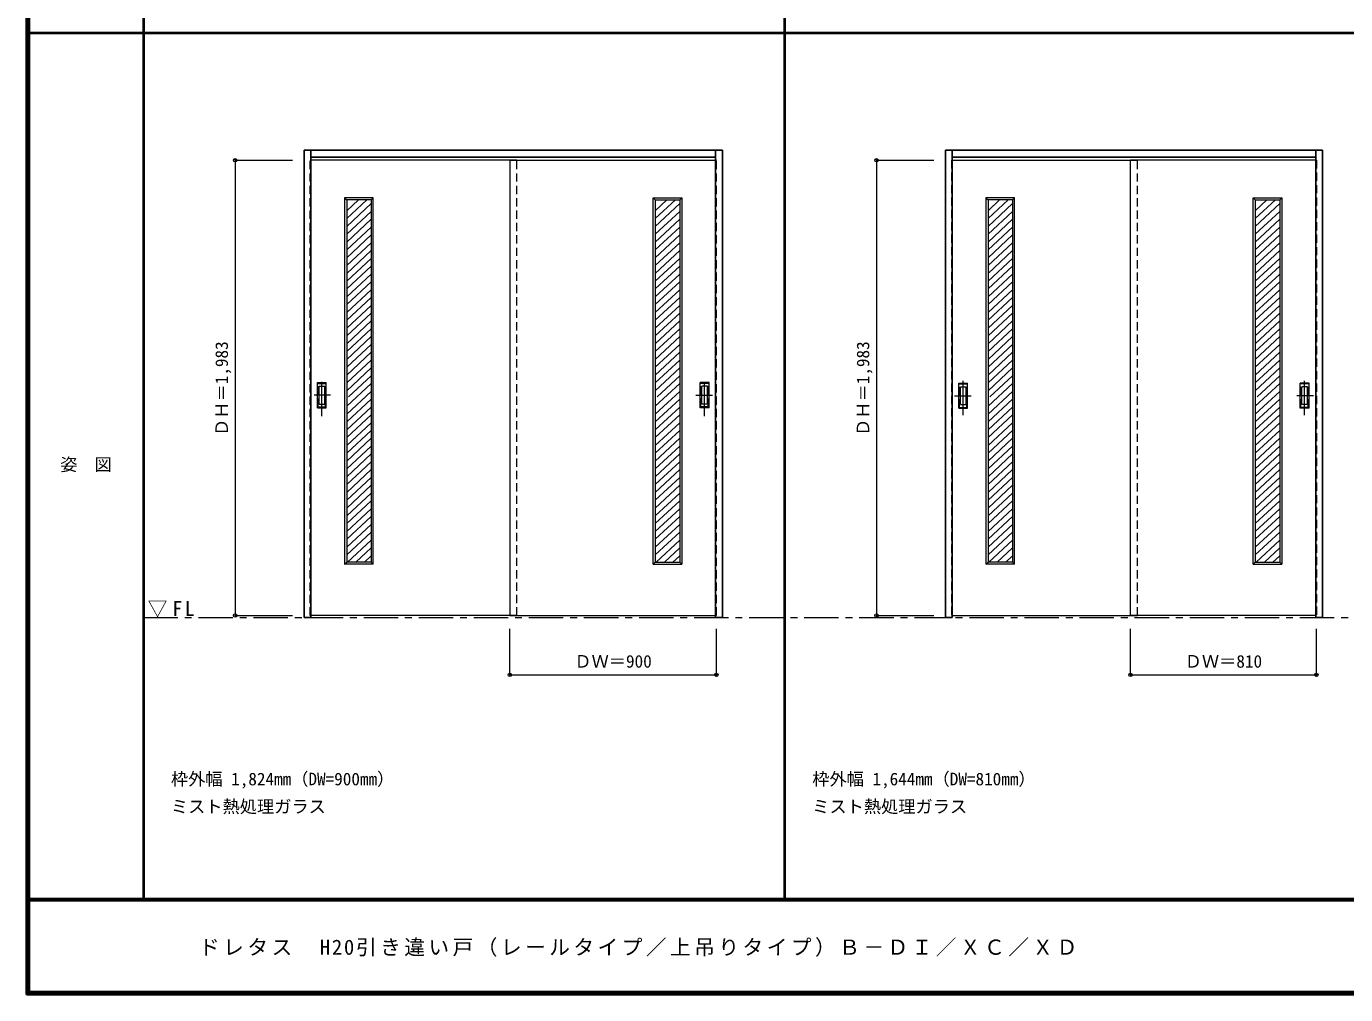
# Model space of a CAD drawing. Units: millimetres, scale not verified. Extents: x -59130 to 5700, y -4307 to 5591.
# Drawn here: x -6000 to -250, y -4205 to 12 of the extents above; entities that cross this region are included whole.
import ezdxf
from ezdxf.enums import TextEntityAlignment as Align

# ---------------------------------------------------------------- set-up
doc = ezdxf.new("R2010")
doc.units = ezdxf.units.MM
doc.header["$LTSCALE"] = 30
doc.header["$PDMODE"] = 32
doc.header["$PDSIZE"] = 15
doc.linetypes.add('CHAIN1', pattern=[8, 5, -1, 1, -1])
doc.linetypes.add('DASHED1', pattern=[1.8, 1.2, -0.6])
for name, color, linetype, lineweight in [('0-2_扉', 7, 'Continuous', 18), ('0-3_仕上げ', 4, 'DASHED1', 9), ('0-4_枠', 3, 'Continuous', 25), ('0-6_引手', 7, 'Continuous', 18), ('0-B_寸法', 7, 'Continuous', 9), ('0-C_ハッチ', 4, 'Continuous', 9), ('F-1_枠', 6, 'Continuous', 40), ('F-A_文字', 7, 'Continuous', 18)]:
    doc.layers.add(name, color=color, linetype=linetype, lineweight=lineweight)
doc.layers.add('0-A_文字', color=7, linetype='Continuous')
doc.styles.add('ＭＳ ゴシック', font='')
doc.styles.get('ＭＳ ゴシック').set_extended_font_data('MS Gothic')

msp = doc.modelspace()

# ---------------------------------------------------------------- linework, layer by layer
at = {"layer": '0-2_扉', "color": 4, "linetype": 'DASHED1', "lineweight": 9}
for p, q in [((-4763, -2554), (-4763, -571)), ((-4763, -571), (-4760, -571)), ((-2993, -571), (-2996, -571)), ((-2993, -2554), (-2993, -571)), ((-1968, -571), (-1968, -2554)), ((-1965, -571), (-1968, -571)), ((-1158, -2554), (-1158, -571)), ((-381, -571), (-378, -571)), ((-4763, -2554), (-4760, -2554)), ((-2993, -2554), (-2996, -2554)), ((-1968, -2554), (-1965, -2554))]:
    msp.add_line(p, q, dxfattribs=at)
at = {"layer": '0-2_扉'}
for p, q in [((-3863, -571), (-4760, -571)), ((-3893, -571), (-3893, -2554)), ((-3893, -571), (-2996, -571)), ((-1965, -571), (-1158, -571)), ((-1188, -2554), (-1188, -571)), ((-381, -571), (-1188, -571)), ((-4613, -735), (-4613, -2330)), ((-4497, -744), (-4604, -744)), ((-4604, -744), (-4604, -2321)), ((-4488, -735), (-4497, -744)), ((-4497, -744), (-4497, -2321)), ((-4488, -2330), (-4488, -735)), ((-3268, -735), (-3259, -744)), ((-3268, -2330), (-3268, -735)), ((-3259, -744), (-3152, -744)), ((-3259, -744), (-3259, -2321)), ((-3152, -744), (-3152, -2321)), ((-3143, -735), (-3143, -2330)), ((-1818, -735), (-1818, -2330)), ((-1702, -744), (-1809, -744)), ((-1809, -744), (-1809, -2321)), ((-1693, -735), (-1702, -744)), ((-1702, -744), (-1702, -2321)), ((-1693, -2330), (-1693, -735)), ((-653, -735), (-644, -744)), ((-653, -2330), (-653, -735)), ((-644, -744), (-537, -744)), ((-644, -744), (-644, -2321)), ((-537, -744), (-537, -2321)), ((-528, -735), (-528, -2330)), ((-4497, -2321), (-4604, -2321)), ((-4497, -2321), (-4604, -2321)), ((-4488, -2330), (-4497, -2321)), ((-3268, -2330), (-3259, -2321)), ((-3259, -2321), (-3152, -2321)), ((-3259, -2321), (-3152, -2321)), ((-1702, -2321), (-1809, -2321)), ((-1702, -2321), (-1809, -2321)), ((-1693, -2330), (-1702, -2321)), ((-653, -2330), (-644, -2321)), ((-644, -2321), (-537, -2321)), ((-644, -2321), (-537, -2321)), ((-3863, -2554), (-4760, -2554)), ((-3893, -2554), (-2996, -2554)), ((-1965, -2554), (-1158, -2554)), ((-381, -2554), (-1188, -2554))]:
    msp.add_line(p, q, dxfattribs=at)
at = {"layer": '0-2_扉', "color": 4, "linetype": 'DASHED1', "lineweight": 9}
msp.add_lwpolyline([(-378, -571), (-378, -2554), (-381, -2554)], dxfattribs=at)
at = {"layer": '0-2_扉'}
for points in [[(-4488, -735), (-4613, -735), (-4604, -744)], [(-3268, -735), (-3143, -735), (-3152, -744)], [(-1693, -735), (-1818, -735), (-1809, -744)], [(-653, -735), (-528, -735), (-537, -744)], [(-4488, -2330), (-4613, -2330), (-4604, -2321)], [(-3268, -2330), (-3143, -2330), (-3152, -2321)], [(-1693, -2330), (-1818, -2330), (-1809, -2321)], [(-653, -2330), (-528, -2330), (-537, -2321)]]:
    msp.add_lwpolyline(points, dxfattribs=at)
at = {"layer": '0-3_仕上げ', "color": 3, "linetype": 'Continuous', "lineweight": 25}
for p, q in [((-4790, -2562.5), (-4790, -527.5)), ((-4790, -527.5), (-2966, -527.5)), ((-4760, -2562.5), (-4760, -527.5)), ((-4760, -557.5), (-2996, -557.5)), ((-2996, -2553.8), (-2996, -527.5)), ((-2966, -2562.5), (-2966, -527.5)), ((-4760, -2562.5), (-4790, -2562.5))]:
    msp.add_line(p, q, dxfattribs=at)
at = {"layer": '0-3_仕上げ'}
msp.add_line((-3863, -2554), (-3863, -571), dxfattribs=at)
at = {"layer": '0-3_仕上げ', "color": 3, "linetype": 'Continuous', "lineweight": 25}
msp.add_lwpolyline([(-2966, -2562.5), (-2996, -2562.5), (-2996, -2553.8)], dxfattribs=at)
at = {"layer": '0-4_枠'}
for p, q in [((-1995, -2562.5), (-1995, -527.5)), ((-1995, -527.5), (-351, -527.5)), ((-1965, -2562.5), (-1965, -527.5)), ((-1965, -557.5), (-381, -557.5)), ((-381, -2553.46), (-381, -527.5)), ((-351, -2562.5), (-351, -527.5)), ((-1965, -2562.5), (-1995, -2562.5)), ((-381, -2553.8), (-381, -2553.46))]:
    msp.add_line(p, q, dxfattribs=at)
msp.add_lwpolyline([(-351, -2562.5), (-381, -2562.5), (-381, -2553.8)], dxfattribs=at)
at = {"layer": '0-6_引手'}
for p, q in [((-4731, -1539.1), (-4693, -1539.1)), ((-4731, -1649.1), (-4731, -1539.1)), ((-4693, -1649.1), (-4693, -1539.1)), ((-3025, -1539.1), (-3063, -1539.1)), ((-3063, -1649.1), (-3063, -1539.1)), ((-3025, -1649.1), (-3025, -1539.1)), ((-1936, -1541.5), (-1898, -1541.5)), ((-1936, -1651.5), (-1936, -1541.5)), ((-1898, -1651.5), (-1898, -1541.5)), ((-410, -1541.5), (-448, -1541.5)), ((-448, -1651.5), (-448, -1541.5)), ((-410, -1651.5), (-410, -1541.5)), ((-4724.5, -1555.1), (-4699.5, -1555.1)), ((-4724.5, -1633.1), (-4724.5, -1555.1)), ((-4699.5, -1633.1), (-4699.5, -1555.1)), ((-3031.5, -1555.1), (-3056.5, -1555.1)), ((-3056.5, -1633.1), (-3056.5, -1555.1)), ((-3031.5, -1633.1), (-3031.5, -1555.1)), ((-1929.5, -1557.5), (-1904.5, -1557.5)), ((-1929.5, -1635.5), (-1929.5, -1557.5)), ((-1904.5, -1635.5), (-1904.5, -1557.5)), ((-416.5, -1557.5), (-441.5, -1557.5)), ((-441.5, -1635.5), (-441.5, -1557.5)), ((-416.5, -1635.5), (-416.5, -1557.5)), ((-4731, -1649.1), (-4693, -1649.1)), ((-4724.5, -1633.1), (-4699.5, -1633.1)), ((-3025, -1649.1), (-3063, -1649.1)), ((-3031.5, -1633.1), (-3056.5, -1633.1)), ((-1936, -1651.5), (-1898, -1651.5)), ((-1929.5, -1635.5), (-1904.5, -1635.5)), ((-410, -1651.5), (-448, -1651.5)), ((-416.5, -1635.5), (-441.5, -1635.5))]:
    msp.add_line(p, q, dxfattribs=at)
at = {"layer": '0-6_引手', "linetype": 'CHAIN1'}
for p, q in [((-4712, -1685.71), (-4712, -1514.86)), ((-3044, -1685.71), (-3044, -1514.86)), ((-1917, -1681.73), (-1917, -1510.88)), ((-429, -1681.73), (-429, -1510.88)), ((-4673.93, -1594.1), (-4746.44, -1594.1)), ((-3082.07, -1594.1), (-3009.56, -1594.1)), ((-1955.07, -1596.5), (-1882.56, -1596.5)), ((-390.93, -1596.5), (-463.44, -1596.5))]:
    msp.add_line(p, q, dxfattribs=at)
at = {"layer": '0-6_引手', "linetype": 'DASHED1'}
for p, q in [((-4696, -1645.1), (-4696, -1543.1)), ((-3060, -1645.1), (-3060, -1543.1)), ((-1901, -1647.5), (-1901, -1545.5)), ((-445, -1647.5), (-445, -1545.5)), ((-4728, -1645.1), (-4696, -1645.1)), ((-3028, -1645.1), (-3060, -1645.1)), ((-1933, -1647.5), (-1901, -1647.5)), ((-413, -1647.5), (-445, -1647.5))]:
    msp.add_line(p, q, dxfattribs=at)
for points in [[(-4728, -1645.1), (-4728, -1543.1), (-4696, -1543.1)], [(-3028, -1645.1), (-3028, -1543.1), (-3060, -1543.1)], [(-1933, -1647.5), (-1933, -1545.5), (-1901, -1545.5)], [(-413, -1647.5), (-413, -1545.5), (-445, -1545.5)]]:
    msp.add_lwpolyline(points, dxfattribs=at)
at = {"layer": '0-B_寸法', "color": 4}
for p, q in [((-5090, -571), (-4840, -571)), ((-5090, -571), (-5090, -2554)), ((-2295, -571), (-2045, -571)), ((-2295, -571), (-2295, -2554)), ((-5090, -2554), (-4840, -2554)), ((-2295, -2554), (-2045, -2554)), ((-3893, -2812.5), (-3893, -2612.5)), ((-2993, -2812.5), (-2993, -2612.5)), ((-1188, -2812.5), (-1188, -2612.5)), ((-378, -2812.5), (-378, -2612.5)), ((-3893, -2812.5), (-2993, -2812.5)), ((-1188, -2812.5), (-378, -2812.5))]:
    msp.add_line(p, q, dxfattribs=at)
at = {"layer": '0-B_寸法'}
for p in [(-5090, -571), (-2295, -571), (-5090, -2554), (-2295, -2554), (-3893, -2812.5), (-2993, -2812.5), (-1188, -2812.5), (-378, -2812.5)]:
    msp.add_point(p, dxfattribs=at)
at = {"layer": '0-C_ハッチ'}
for p, q in [((-4553.28, -744), (-4604, -790.96)), ((-4516.48, -744), (-4604, -825.03)), ((-3208.28, -744), (-3259, -790.96)), ((-3171.48, -744), (-3259, -825.03)), ((-1758.28, -744), (-1809, -790.96)), ((-1721.48, -744), (-1809, -825.03)), ((-593.28, -744), (-644, -790.96)), ((-556.48, -744), (-644, -825.03)), ((-4497, -760.03), (-4604, -859.11)), ((-4497, -794.1), (-4604, -893.18)), ((-3152, -760.03), (-3259, -859.11)), ((-3152, -794.1), (-3259, -893.18)), ((-1702, -760.03), (-1809, -859.11)), ((-1702, -794.1), (-1809, -893.18)), ((-537, -760.03), (-644, -859.11)), ((-537, -794.1), (-644, -893.18)), ((-4497, -828.17), (-4604, -927.25)), ((-4497, -862.25), (-4604, -961.32)), ((-3152, -828.17), (-3259, -927.25)), ((-3152, -862.25), (-3259, -961.32)), ((-1702, -828.17), (-1809, -927.25)), ((-1702, -862.25), (-1809, -961.32)), ((-537, -828.17), (-644, -927.25)), ((-537, -862.25), (-644, -961.32)), ((-4497, -896.32), (-4604, -995.39)), ((-3152, -896.32), (-3259, -995.39)), ((-1702, -896.32), (-1809, -995.39)), ((-537, -896.32), (-644, -995.39)), ((-4497, -930.39), (-4604, -1029.46)), ((-4497, -964.46), (-4604, -1063.53)), ((-3152, -930.39), (-3259, -1029.46)), ((-3152, -964.46), (-3259, -1063.53)), ((-1702, -930.39), (-1809, -1029.46)), ((-1702, -964.46), (-1809, -1063.53)), ((-537, -930.39), (-644, -1029.46)), ((-537, -964.46), (-644, -1063.53)), ((-4497, -998.53), (-4604, -1097.6)), ((-4497, -1032.6), (-4604, -1131.67)), ((-3152, -998.53), (-3259, -1097.6)), ((-3152, -1032.6), (-3259, -1131.67)), ((-1702, -998.53), (-1809, -1097.6)), ((-1702, -1032.6), (-1809, -1131.67)), ((-537, -998.53), (-644, -1097.6)), ((-537, -1032.6), (-644, -1131.67)), ((-4497, -1066.67), (-4604, -1165.75)), ((-3152, -1066.67), (-3259, -1165.75)), ((-1702, -1066.67), (-1809, -1165.75)), ((-537, -1066.67), (-644, -1165.75)), ((-4497, -1100.74), (-4604, -1199.82)), ((-4497, -1134.81), (-4604, -1233.89)), ((-3152, -1100.74), (-3259, -1199.82)), ((-3152, -1134.81), (-3259, -1233.89)), ((-1702, -1100.74), (-1809, -1199.82)), ((-1702, -1134.81), (-1809, -1233.89)), ((-537, -1100.74), (-644, -1199.82)), ((-537, -1134.81), (-644, -1233.89)), ((-4497, -1168.88), (-4604, -1267.96)), ((-4497, -1202.96), (-4604, -1302.03)), ((-3152, -1168.88), (-3259, -1267.96)), ((-3152, -1202.96), (-3259, -1302.03)), ((-1702, -1168.88), (-1809, -1267.96)), ((-1702, -1202.96), (-1809, -1302.03)), ((-537, -1168.88), (-644, -1267.96)), ((-537, -1202.96), (-644, -1302.03)), ((-4497, -1237.03), (-4604, -1336.1)), ((-3152, -1237.03), (-3259, -1336.1)), ((-1702, -1237.03), (-1809, -1336.1)), ((-537, -1237.03), (-644, -1336.1)), ((-4497, -1271.1), (-4604, -1370.17)), ((-4497, -1305.17), (-4604, -1404.24)), ((-3152, -1271.1), (-3259, -1370.17)), ((-3152, -1305.17), (-3259, -1404.24)), ((-1702, -1271.1), (-1809, -1370.17)), ((-1702, -1305.17), (-1809, -1404.24)), ((-537, -1271.1), (-644, -1370.17)), ((-537, -1305.17), (-644, -1404.24)), ((-4497, -1339.24), (-4604, -1438.31)), ((-4497, -1373.31), (-4604, -1472.39)), ((-3152, -1339.24), (-3259, -1438.31)), ((-3152, -1373.31), (-3259, -1472.39)), ((-1702, -1339.24), (-1809, -1438.31)), ((-1702, -1373.31), (-1809, -1472.39)), ((-537, -1339.24), (-644, -1438.31)), ((-537, -1373.31), (-644, -1472.39)), ((-4497, -1407.38), (-4604, -1506.46)), ((-3152, -1407.38), (-3259, -1506.46)), ((-1702, -1407.38), (-1809, -1506.46)), ((-537, -1407.38), (-644, -1506.46)), ((-4497, -1441.45), (-4604, -1540.53)), ((-4497, -1475.52), (-4604, -1574.6)), ((-3152, -1441.45), (-3259, -1540.53)), ((-3152, -1475.52), (-3259, -1574.6)), ((-1702, -1441.45), (-1809, -1540.53)), ((-1702, -1475.52), (-1809, -1574.6)), ((-537, -1441.45), (-644, -1540.53)), ((-537, -1475.52), (-644, -1574.6)), ((-4497, -1543.67), (-4604, -1642.74)), ((-4497, -1509.6), (-4596.39, -1601.63)), ((-3152, -1543.67), (-3259, -1642.74)), ((-3152, -1509.6), (-3251.39, -1601.63)), ((-1702, -1543.67), (-1809, -1642.74)), ((-1702, -1509.6), (-1801.4, -1601.63)), ((-537, -1543.67), (-644, -1642.74)), ((-537, -1509.6), (-636.39, -1601.63)), ((-4497, -1577.74), (-4604, -1676.81)), ((-3152, -1577.74), (-3259, -1676.81)), ((-1702, -1577.74), (-1809, -1676.81)), ((-537, -1577.74), (-644, -1676.81)), ((-4497, -1611.81), (-4604, -1710.88)), ((-4497, -1645.88), (-4604, -1744.95)), ((-3152, -1611.81), (-3259, -1710.88)), ((-3152, -1645.88), (-3259, -1744.95)), ((-1702, -1611.81), (-1809, -1710.88)), ((-1702, -1645.88), (-1809, -1744.95)), ((-537, -1611.81), (-644, -1710.88)), ((-537, -1645.88), (-644, -1744.95)), ((-4497, -1679.95), (-4604, -1779.02)), ((-4497, -1714.02), (-4604, -1813.1)), ((-3152, -1679.95), (-3259, -1779.02)), ((-3152, -1714.02), (-3259, -1813.1)), ((-1702, -1679.95), (-1809, -1779.02)), ((-1702, -1714.02), (-1809, -1813.1)), ((-537, -1679.95), (-644, -1779.02)), ((-537, -1714.02), (-644, -1813.1)), ((-4497, -1748.09), (-4604, -1847.17)), ((-4497, -1782.16), (-4604, -1881.24)), ((-3152, -1748.09), (-3259, -1847.17)), ((-3152, -1782.16), (-3259, -1881.24)), ((-1702, -1748.09), (-1809, -1847.17)), ((-1702, -1782.16), (-1809, -1881.24)), ((-537, -1748.09), (-644, -1847.17)), ((-537, -1782.16), (-644, -1881.24)), ((-4497, -1816.23), (-4604, -1915.31)), ((-3152, -1816.23), (-3259, -1915.31)), ((-1702, -1816.23), (-1809, -1915.31)), ((-537, -1816.23), (-644, -1915.31)), ((-4497, -1850.31), (-4604, -1949.38)), ((-4497, -1884.38), (-4604, -1983.45)), ((-3152, -1850.31), (-3259, -1949.38)), ((-3152, -1884.38), (-3259, -1983.45)), ((-1702, -1850.31), (-1809, -1949.38)), ((-1702, -1884.38), (-1809, -1983.45)), ((-537, -1850.31), (-644, -1949.38)), ((-537, -1884.38), (-644, -1983.45)), ((-4497, -1918.45), (-4604, -2017.52)), ((-4497, -1952.52), (-4604, -2051.59)), ((-3152, -1918.45), (-3259, -2017.52)), ((-3152, -1952.52), (-3259, -2051.59)), ((-1702, -1918.45), (-1809, -2017.52)), ((-1702, -1952.52), (-1809, -2051.59)), ((-537, -1918.45), (-644, -2017.52)), ((-537, -1952.52), (-644, -2051.59)), ((-4497, -1986.59), (-4604, -2085.66)), ((-3152, -1986.59), (-3259, -2085.66)), ((-1702, -1986.59), (-1809, -2085.66)), ((-537, -1986.59), (-644, -2085.66)), ((-4497, -2020.66), (-4604, -2119.74)), ((-4497, -2054.73), (-4604, -2153.81)), ((-3152, -2020.66), (-3259, -2119.74)), ((-3152, -2054.73), (-3259, -2153.81)), ((-1702, -2020.66), (-1809, -2119.74)), ((-1702, -2054.73), (-1809, -2153.81)), ((-537, -2020.66), (-644, -2119.74)), ((-537, -2054.73), (-644, -2153.81)), ((-4497, -2088.8), (-4604, -2187.88)), ((-4497, -2122.87), (-4604, -2221.95)), ((-3152, -2088.8), (-3259, -2187.88)), ((-3152, -2122.87), (-3259, -2221.95)), ((-1702, -2088.8), (-1809, -2187.88)), ((-1702, -2122.87), (-1809, -2221.95)), ((-537, -2088.8), (-644, -2187.88)), ((-537, -2122.87), (-644, -2221.95)), ((-4497, -2156.95), (-4604, -2256.02)), ((-3152, -2156.95), (-3259, -2256.02)), ((-1702, -2156.95), (-1809, -2256.02)), ((-537, -2156.95), (-644, -2256.02)), ((-4497, -2191.02), (-4604, -2290.09)), ((-4497, -2225.09), (-4600.59, -2321)), ((-3152, -2191.02), (-3259, -2290.09)), ((-3152, -2225.09), (-3255.58, -2321)), ((-1702, -2191.02), (-1809, -2290.09)), ((-1702, -2225.09), (-1805.59, -2321)), ((-537, -2191.02), (-644, -2290.09)), ((-537, -2225.09), (-640.59, -2321)), ((-4497, -2259.16), (-4563.79, -2321)), ((-4497, -2293.23), (-4526.99, -2321)), ((-3152, -2259.16), (-3218.79, -2321)), ((-3152, -2293.23), (-3181.99, -2321)), ((-1702, -2259.16), (-1768.79, -2321)), ((-1702, -2293.23), (-1731.99, -2321)), ((-537, -2259.16), (-603.79, -2321)), ((-537, -2293.23), (-566.99, -2321))]:
    msp.add_line(p, q, dxfattribs=at)
at = {"layer": 'F-1_枠'}
for p, q in [((-6000, 4175), (-6000, -4205)), ((-5995, 4175), (-5995, -4205)), ((-5990, 4175), (-5990, -4205)), ((-5490, 4175), (-5490, -3790)), ((-2695, -3790), (-2695, 4175)), ((-6000, -15.5), (5700, -15.5)), ((5700, -3790), (-6000, -3790)), ((5700, -3795), (-6000, -3795)), ((5700, -4195), (-6000, -4195)), ((5700, -4200), (-6000, -4200)), ((5700, -4205), (-6000, -4205))]:
    msp.add_line(p, q, dxfattribs=at)
at = {"layer": 'F-A_文字', "linetype": 'CHAIN1'}
msp.add_line((-5490, -2562.5), (100, -2562.5), dxfattribs=at)

# ---------------------------------------------------------------- texts
at = {"layer": '0-A_文字', "style": 'ＭＳ ゴシック'}
for s, p in [('枠外幅 1,824mm（DW=900mm）', (-5370, -3310)), ('ミスト熱処理ガラス', (-5370, -3430)), ('ミスト熱処理ガラス', (-2575, -3430))]:
    msp.add_text(s, height=54.99, dxfattribs=at).set_placement(p, align=Align.BOTTOM_LEFT)
at = {"layer": '0-B_寸法', "style": 'ＭＳ ゴシック'}
for p in [(-5105, -1771.75), (-2310, -1771.75)]:
    msp.add_text('ＤＨ＝1,983', height=54.99, rotation=90, dxfattribs=at).set_placement(p, align=Align.BOTTOM_LEFT)
for s, p in [('ＤＷ＝900', (-3611.75, -2797.5)), ('ＤＷ＝810', (-951.75, -2797.5)), ('枠外幅 1,644mm（DW=810mm）', (-2575, -3310))]:
    msp.add_text(s, height=54.99, dxfattribs=at).set_placement(p, align=Align.BOTTOM_LEFT)
at = {"layer": 'F-A_文字', "style": 'ＭＳ ゴシック'}
msp.add_text('姿\u3000図', height=54.99, dxfattribs=at).set_placement((-5852.5, -1940.25), align=Align.BOTTOM_LEFT)
at = {"layer": 'F-A_文字', "char_height": 65.98, "attachment_point": 7, "style": 'ＭＳ ゴシック'}
for s, insert in [('\\T1.26;\\W0.95;▽FL', (-5471.25, -2562.5)), ('\\T1.17;ドレタス\u3000H20引き違い戸（レールタイプ／上吊りタイプ）Ｂ－ＤＩ／ＸＣ／ＸＤ', (-5247.55, -4040))]:
    msp.add_mtext(s, dxfattribs=dict(at, insert=insert))

doc.saveas('drawing.dxf')
